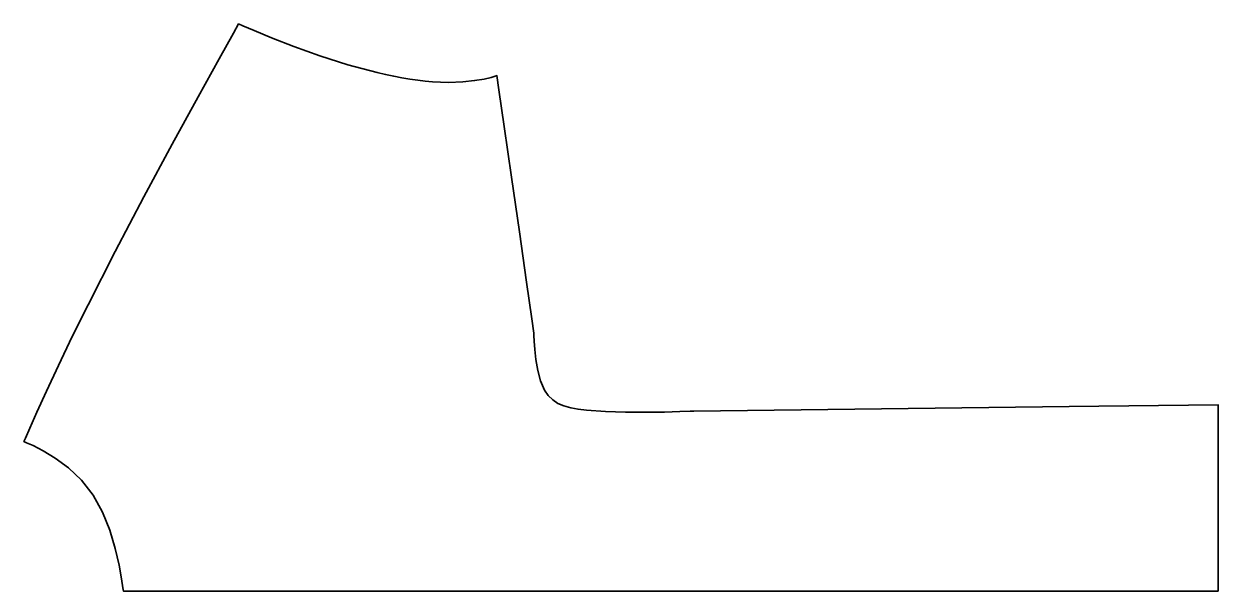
# Model space of a CAD drawing. Extents: x 0 to 6537, y -3107 to 0.
import ezdxf

# ---------------------------------------------------------------- set-up
doc = ezdxf.new("R2010")
doc.units = 0
doc.linetypes.add('Solid', pattern=[0])

msp = doc.modelspace()

# ---------------------------------------------------------------- linework, layer by layer
at = {"color": 0, "linetype": 'Solid', "lineweight": 35}
msp.add_lwpolyline([(542, -3089), (535, -3039), (521, -2964), (500, -2874), (470, -2774), (430, -2674), (379, -2581), (315, -2499), (244, -2432), (172, -2378), (106, -2338), (51, -2310), (14, -2294), (0, -2288), (8, -2269), (33, -2214), (71, -2127), (124, -2011), (189, -1872), (265, -1713), (351, -1538), (500, -1247), (657, -948), (812, -659), (954, -400), (1069, -191), (1147, -51), (1175, 0), (1198, -10), (1260, -37), (1356, -77), (1478, -124), (1620, -175), (1774, -224), (1934, -267), (1980, -277), (2025, -287), (2069, -295), (2113, -303), (2156, -309), (2197, -314), (2237, -318), (2325, -321), (2402, -318), (2467, -311), (2519, -302), (2557, -293), (2580, -286), (2589, -283), (2600, -361), (2629, -563), (2669, -839), (2712, -1139), (2752, -1415), (2781, -1616), (2792, -1694), (2792, -1706), (2793, -1738), (2797, -1784), (2803, -1839), (2813, -1898), (2828, -1955), (2850, -2006), (2870, -2036), (2895, -2060), (2923, -2079), (2956, -2093), (2993, -2103), (3034, -2111), (3080, -2116), (3183, -2123), (3294, -2127), (3405, -2127), (3507, -2126), (3590, -2124), (3647, -2122), (3668, -2121), (5722, -2095), (6537, -2086), (6537, -3107), (545, -3107), (542, -3089)], close=True, dxfattribs=at)

doc.saveas('drawing.dxf')
